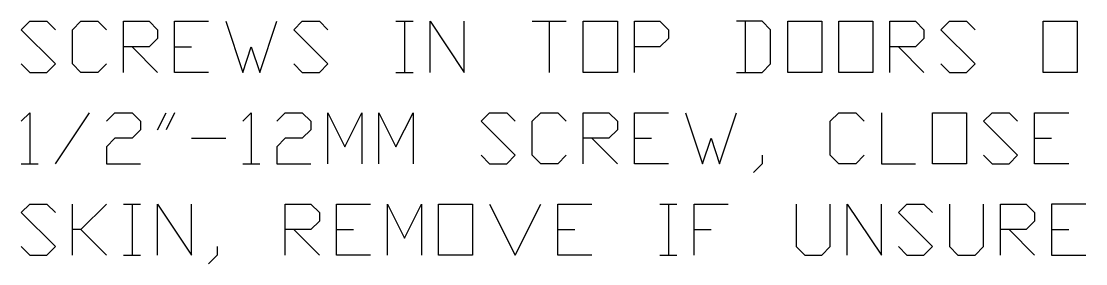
# Model space of a CAD drawing. Extents: x 1569 to 9588, y -6529 to -1210.
# Drawn here: x 6449 to 8036, y -4184 to -3823 of the extents above; entities that cross this region are included whole.
import ezdxf

# ---------------------------------------------------------------- set-up
doc = ezdxf.new("R2010")
doc.units = 0
doc.layers.add('Default_Layer', color=1, linetype='CONTINUOUS')

msp = doc.modelspace()

# ---------------------------------------------------------------- linework, layer by layer
at = {"layer": 'Default_Layer'}
for points in [[(6448.6, -3886), (6461.3, -3898.7), (6486.7, -3898.7), (6499.4, -3886), (6448.6, -3835.2), (6461.3, -3822.5), (6486.7, -3822.5), (6499.4, -3835.2)], [(6575.6, -3886), (6562.9, -3898.7), (6537.5, -3898.7), (6524.8, -3886), (6524.8, -3835.2), (6537.5, -3822.5), (6562.9, -3822.5), (6575.6, -3835.2)], [(6601, -3898.7), (6601, -3822.5), (6639.1, -3822.5), (6651.8, -3835.2), (6651.8, -3847.9), (6639.1, -3860.6), (6601, -3860.6)], [(6728, -3898.7), (6677.2, -3898.7), (6677.2, -3822.5), (6728, -3822.5)], [(6753.4, -3822.5), (6778.8, -3898.7), (6791.5, -3860.6), (6804.2, -3898.7), (6829.6, -3822.5)], [(6855, -3886), (6867.7, -3898.7), (6893.1, -3898.7), (6905.8, -3886), (6855, -3835.2), (6867.7, -3822.5), (6893.1, -3822.5), (6905.8, -3835.2)], [(7007.4, -3822.5), (7032.8, -3822.5)], [(7020.1, -3822.5), (7020.1, -3898.7)], [(7058.2, -3898.7), (7058.2, -3822.5), (7109, -3898.7), (7109, -3822.5)], [(7210.6, -3822.5), (7261.4, -3822.5)], [(7236, -3822.5), (7236, -3898.7)], [(7363, -3898.7), (7363, -3822.5), (7401.1, -3822.5), (7413.8, -3835.2), (7413.8, -3847.9), (7401.1, -3860.6), (7363, -3860.6)], [(7515.4, -3898.7), (7553.5, -3898.7), (7566.2, -3886), (7566.2, -3835.2), (7553.5, -3822.5), (7515.4, -3822.5)], [(7528.1, -3822.5), (7528.1, -3898.7)], [(7744, -3898.7), (7744, -3822.5), (7782.1, -3822.5), (7794.8, -3835.2), (7794.8, -3847.9), (7782.1, -3860.6), (7744, -3860.6)], [(7820.2, -3886), (7832.9, -3898.7), (7858.3, -3898.7), (7871, -3886), (7820.2, -3835.2), (7832.9, -3822.5), (7858.3, -3822.5), (7871, -3835.2)], [(6613.7, -3860.6), (6651.8, -3898.7)], [(6677.2, -3860.6), (6702.6, -3860.6)], [(7756.7, -3860.6), (7794.8, -3898.7)], [(7007.4, -3898.7), (7032.8, -3898.7)], [(6448.6, -3971.3), (6461.3, -3958.6), (6461.3, -4034.8)], [(6499.4, -4034.8), (6550.2, -3958.6)], [(6575.6, -3971.3), (6588.3, -3958.6), (6613.7, -3958.6), (6626.4, -3971.3), (6626.4, -3984), (6613.7, -3996.7), (6588.3, -3996.7), (6575.6, -4009.4), (6575.6, -4034.8), (6626.4, -4034.8)], [(6651.8, -3984), (6664.5, -3958.6)], [(6677.2, -3958.6), (6664.5, -3984)], [(6778.8, -3971.3), (6791.5, -3958.6), (6791.5, -4034.8)], [(6829.6, -3971.3), (6842.3, -3958.6), (6867.7, -3958.6), (6880.4, -3971.3), (6880.4, -3984), (6867.7, -3996.7), (6842.3, -3996.7), (6829.6, -4009.4), (6829.6, -4034.8), (6880.4, -4034.8)], [(6905.8, -4034.8), (6905.8, -3958.6), (6931.2, -4009.4), (6956.6, -3958.6), (6956.6, -4034.8)], [(6982, -4034.8), (6982, -3958.6), (7007.4, -4009.4), (7032.8, -3958.6), (7032.8, -4034.8)], [(7134.4, -4022.1), (7147.1, -4034.8), (7172.5, -4034.8), (7185.2, -4022.1), (7134.4, -3971.3), (7147.1, -3958.6), (7172.5, -3958.6), (7185.2, -3971.3)], [(7261.4, -4022.1), (7248.7, -4034.8), (7223.3, -4034.8), (7210.6, -4022.1), (7210.6, -3971.3), (7223.3, -3958.6), (7248.7, -3958.6), (7261.4, -3971.3)], [(7286.8, -4034.8), (7286.8, -3958.6), (7324.9, -3958.6), (7337.6, -3971.3), (7337.6, -3984), (7324.9, -3996.7), (7286.8, -3996.7)], [(7413.8, -4034.8), (7363, -4034.8), (7363, -3958.6), (7413.8, -3958.6)], [(7439.2, -3958.6), (7464.6, -4034.8), (7477.3, -3996.7), (7490, -4034.8), (7515.4, -3958.6)], [(7705.9, -4022.1), (7693.2, -4034.8), (7667.8, -4034.8), (7655.1, -4022.1), (7655.1, -3971.3), (7667.8, -3958.6), (7693.2, -3958.6), (7705.9, -3971.3)], [(7731.3, -3958.6), (7731.3, -4034.8), (7782.1, -4034.8)], [(7883.7, -4022.1), (7896.4, -4034.8), (7921.8, -4034.8), (7934.5, -4022.1), (7883.7, -3971.3), (7896.4, -3958.6), (7921.8, -3958.6), (7934.5, -3971.3)], [(8010.7, -4034.8), (7959.9, -4034.8), (7959.9, -3958.6), (8010.7, -3958.6)], [(6702.6, -3996.7), (6753.4, -3996.7)], [(7299.5, -3996.7), (7337.6, -4034.8)], [(7363, -3996.7), (7388.4, -3996.7)], [(7959.9, -3996.7), (7985.3, -3996.7)], [(7553.5, -4022.1), (7553.5, -4034.8), (7540.8, -4047.5)], [(6448.6, -4034.8), (6474, -4034.8)], [(6778.8, -4034.8), (6804.2, -4034.8)], [(6448.6, -4158.2), (6461.3, -4170.9), (6486.7, -4170.9), (6499.4, -4158.2), (6448.6, -4107.4), (6461.3, -4094.7), (6486.7, -4094.7), (6499.4, -4107.4)], [(6524.8, -4170.9), (6524.8, -4094.7)], [(6575.6, -4094.7), (6537.5, -4132.8), (6524.8, -4132.8)], [(6601, -4094.7), (6626.4, -4094.7)], [(6613.7, -4094.7), (6613.7, -4170.9)], [(6651.8, -4170.9), (6651.8, -4094.7), (6702.6, -4170.9), (6702.6, -4094.7)], [(6842.3, -4170.9), (6842.3, -4094.7), (6880.4, -4094.7), (6893.1, -4107.4), (6893.1, -4120.1), (6880.4, -4132.8), (6842.3, -4132.8)], [(6969.3, -4170.9), (6918.5, -4170.9), (6918.5, -4094.7), (6969.3, -4094.7)], [(6994.7, -4170.9), (6994.7, -4094.7), (7020.1, -4145.5), (7045.5, -4094.7), (7045.5, -4170.9)], [(7147.1, -4094.7), (7185.2, -4170.9), (7223.3, -4094.7)], [(7299.5, -4170.9), (7248.7, -4170.9), (7248.7, -4094.7), (7299.5, -4094.7)], [(7401.1, -4094.7), (7426.5, -4094.7)], [(7413.8, -4094.7), (7413.8, -4170.9)], [(7451.9, -4170.9), (7451.9, -4094.7), (7502.7, -4094.7)], [(7604.3, -4094.7), (7604.3, -4158.2), (7617, -4170.9), (7642.4, -4170.9), (7655.1, -4158.2), (7655.1, -4094.7)], [(7680.5, -4170.9), (7680.5, -4094.7), (7731.3, -4170.9), (7731.3, -4094.7)], [(7756.7, -4158.2), (7769.4, -4170.9), (7794.8, -4170.9), (7807.5, -4158.2), (7756.7, -4107.4), (7769.4, -4094.7), (7794.8, -4094.7), (7807.5, -4107.4)], [(7832.9, -4094.7), (7832.9, -4158.2), (7845.6, -4170.9), (7871, -4170.9), (7883.7, -4158.2), (7883.7, -4094.7)], [(7909.1, -4170.9), (7909.1, -4094.7), (7947.2, -4094.7), (7959.9, -4107.4), (7959.9, -4120.1), (7947.2, -4132.8), (7909.1, -4132.8)], [(8036.1, -4094.7), (7985.3, -4094.7), (7985.3, -4170.9), (8036.1, -4170.9)], [(6537.5, -4132.8), (6575.6, -4170.9)], [(6855, -4132.8), (6893.1, -4170.9)], [(6918.5, -4132.8), (6943.9, -4132.8)], [(7248.7, -4132.8), (7274.1, -4132.8)], [(7451.9, -4132.8), (7477.3, -4132.8)], [(7921.8, -4132.8), (7959.9, -4170.9)], [(7985.3, -4132.8), (8010.7, -4132.8)], [(6740.7, -4158.2), (6740.7, -4170.9), (6728, -4183.6)], [(6601, -4170.9), (6626.4, -4170.9)], [(7401.1, -4170.9), (7426.5, -4170.9)]]:
    msp.add_lwpolyline(points, dxfattribs=at)
for points in [[(7286.8, -3898.7), (7286.8, -3822.5), (7337.6, -3822.5), (7337.6, -3898.7), (7286.8, -3898.7)], [(7591.6, -3898.7), (7591.6, -3822.5), (7642.4, -3822.5), (7642.4, -3898.7), (7591.6, -3898.7)], [(7667.8, -3898.7), (7667.8, -3822.5), (7718.6, -3822.5), (7718.6, -3898.7), (7667.8, -3898.7)], [(7972.6, -3898.7), (7972.6, -3822.5), (8023.4, -3822.5), (8023.4, -3898.7), (7972.6, -3898.7)], [(7807.5, -4034.8), (7807.5, -3958.6), (7858.3, -3958.6), (7858.3, -4034.8), (7807.5, -4034.8)], [(7070.9, -4170.9), (7070.9, -4094.7), (7121.7, -4094.7), (7121.7, -4170.9), (7070.9, -4170.9)]]:
    msp.add_lwpolyline(points, close=True, dxfattribs=at)

doc.saveas('drawing.dxf')
